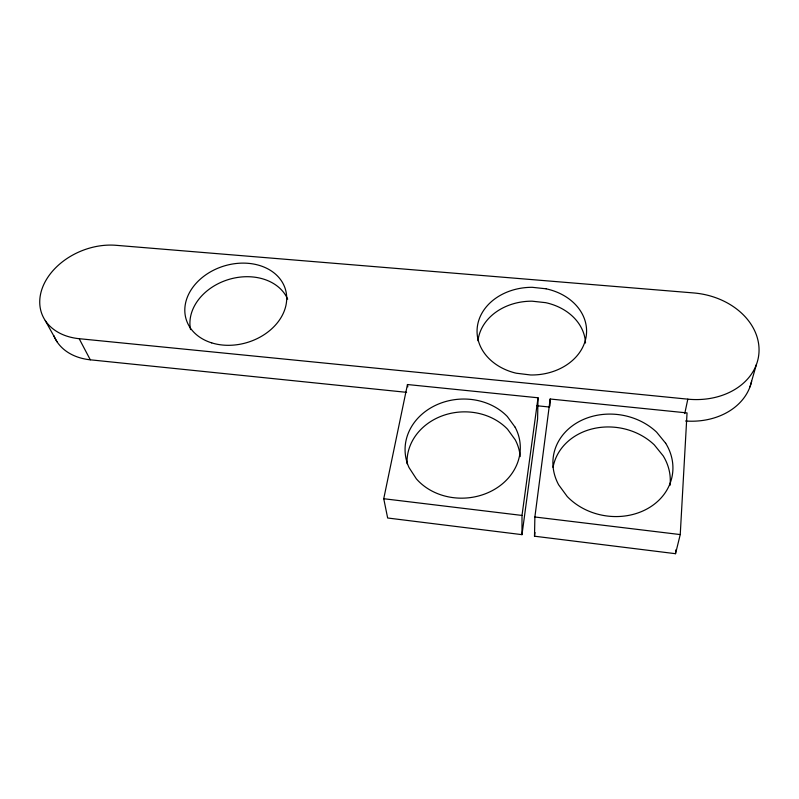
<?xml version="1.0" encoding="UTF-8"?>
<svg xmlns="http://www.w3.org/2000/svg" width="799" height="799" viewBox="0 0 799 799"><rect width="100%" height="100%" fill="white"/><g stroke="black" fill="none" stroke-linecap="round" stroke-linejoin="round"><path stroke-width="1.2" d="M521.987 534.651L521.997 515.435L538.027 397.782L407.46 384.529L383.74 498.726L387.655 518.002L521.987 534.651L537.587 419.095L538.027 397.782M534.501 536.209L534.881 516.993L550.181 399.011L687.05 412.913L680.239 534.571L675.535 553.697L534.501 536.209L534.97 532.514M549.922 406.122L550.181 399.011M675.535 553.697L675.754 549.962M684.753 413.572L687.819 399.16A67.825 53.104 8.4 0 0 758.99 352.259A67.825 53.104 8.4 0 0 693.762 292.953L116.035 245.303A60.384 44.404 -22 0 0 42.717 287.011A60.384 44.404 -22 0 0 79.171 338.696L90.297 359.81L406.601 392.339M750.001 386.826L756.423 364.504M79.171 338.696L687.819 399.16M536.848 405.732L549.253 407.011M383.74 498.726L521.997 515.435M534.881 516.993L680.239 534.571M45.263 320.559L57.059 341.822M407.46 384.529L407.8 386.886M751.639 381.263A65.977 52.305 9 0 1 685.562 420.993M90.297 359.81A58.896 43.955 -22.3 0 1 53.833 335.63M190.552 329.597A51.056 39.69 -17 0 1 228.085 279.66A51.056 39.69 -17 0 1 287.68 299.196M477.982 340.764A53.893 43.476 -0.1 0 1 532.084 301.183L545.707 302.671A53.893 43.476 -0.1 0 1 585.507 343.021M553.038 467.375A59.186 50.437 9.4 0 1 593.847 428.514A59.186 50.437 9.4 0 1 654.311 444.893L663.23 455.919A59.186 50.437 9.4 0 1 669.991 485.383M407.071 463.77A56.679 49.029 -3.5 0 1 443.535 415.37A56.679 49.029 -3.5 0 1 507.505 429.173L515.245 439.83A56.679 49.029 -3.5 0 1 520.189 456.609M546.087 288.799L532.254 287.31A54.761 43.835 -0.3 0 0 477.652 324.793A54.761 43.835 -0.3 0 0 516.224 373.213L530.696 374.981A54.761 43.835 -0.3 0 0 586.037 337.238A54.761 43.835 -0.3 0 0 546.087 288.799M665.697 443.275L656.608 432.149A60.225 51.006 8.9 0 0 579.115 421.562A60.225 51.006 8.9 0 0 558.641 484.803L567.21 496.499A60.225 51.006 8.9 0 0 646.83 509.033A60.225 51.006 8.9 0 0 665.697 443.275M515.135 427.215L507.265 416.459A57.648 49.528 -3.7 0 0 433.577 406.321A57.648 49.528 -3.7 0 0 409.028 467.565L416.369 478.861A57.648 49.528 -3.7 0 0 491.904 490.826A57.648 49.528 -3.7 0 0 515.135 427.215M211.685 342.871A51.845 39.96 -16.9 0 0 286.681 296.968A51.845 39.96 -16.9 0 0 208.899 272.799A51.845 39.96 -16.9 0 0 211.685 342.871"/></g></svg>
